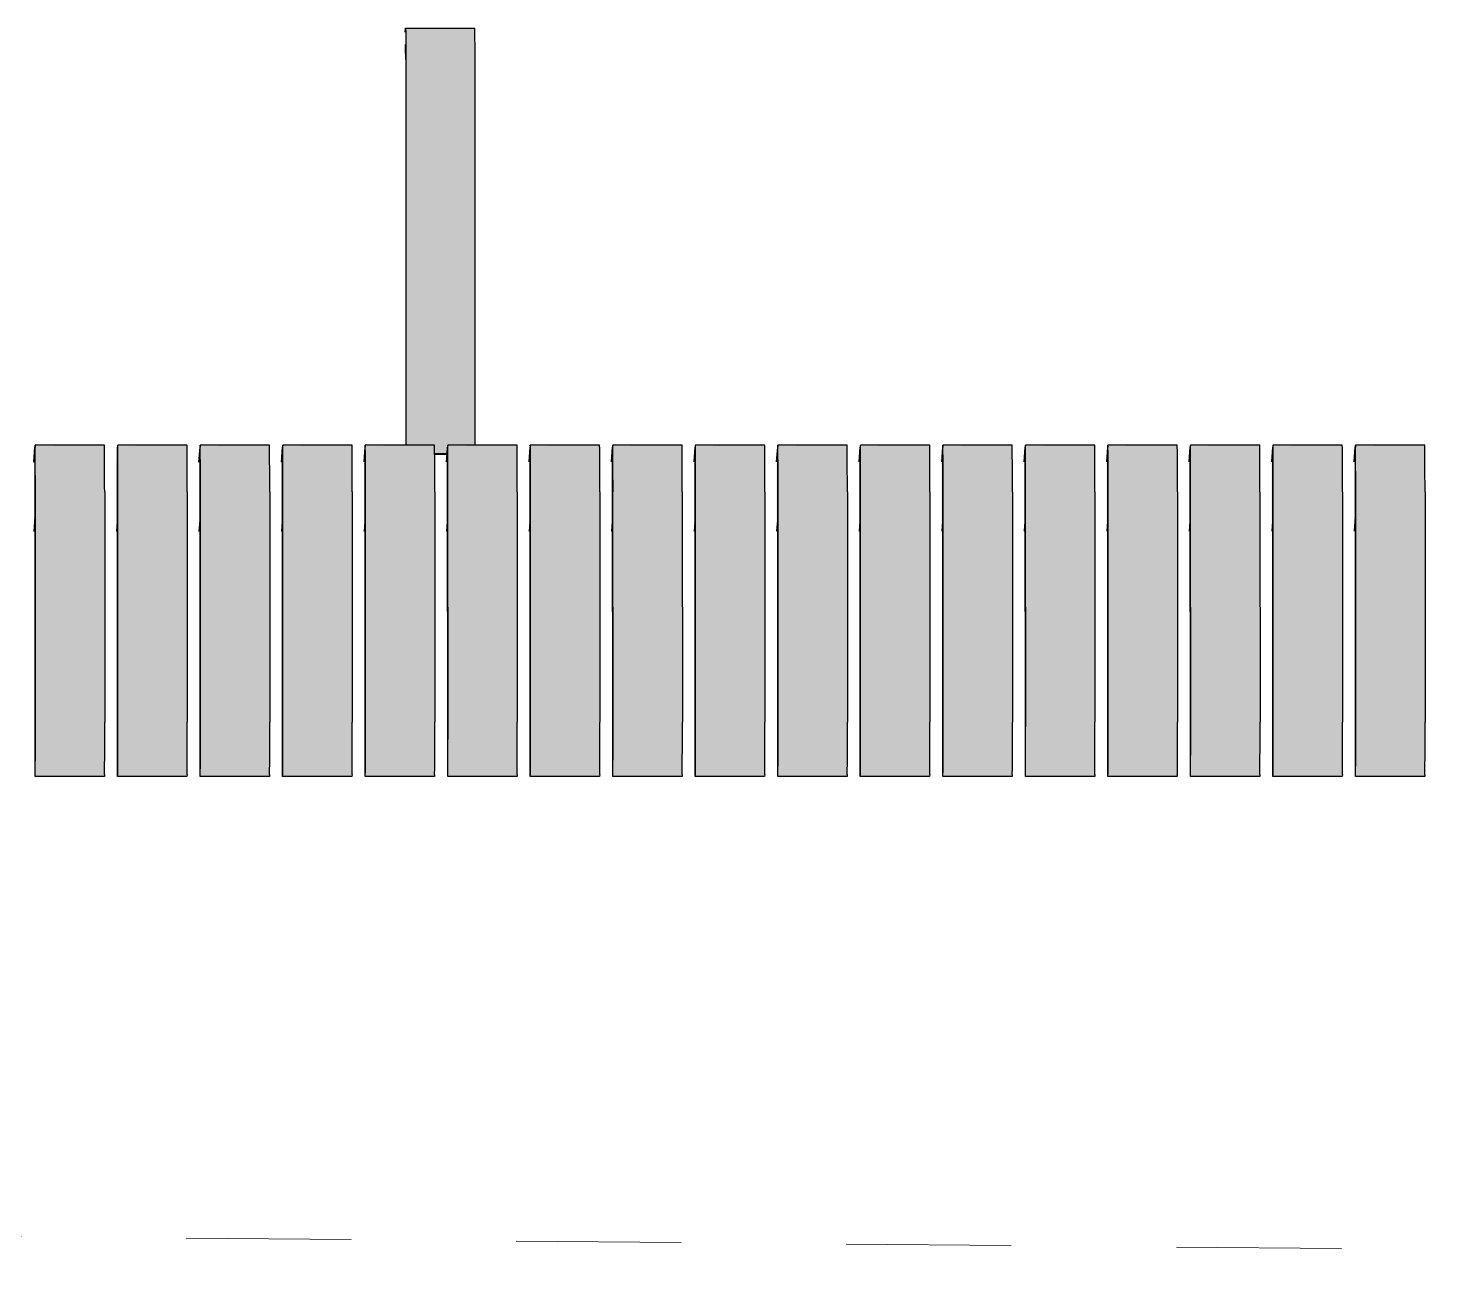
# Model space of a CAD drawing. Header units: metres. Extents: x 0 to 258, y 3 to 25.
# Drawn here: x 178.354 to 179.204, y 22.187 to 22.938 of the extents above; entities that cross this region are included whole.
import ezdxf

# ---------------------------------------------------------------- set-up
doc = ezdxf.new("R2010")
doc.units = ezdxf.units.M
doc.linetypes.add('JacobsDash', pattern=[0.0045, 0.003, -0.0015])
doc.layers.add('A-DETL', color=7, linetype='Continuous', lineweight=13)
doc.layers.add('A-GENM', color=7, linetype='Continuous', lineweight=35)

# ---------------------------------------------------------------- blocks, each defined once
blk = doc.blocks.new('BR08_SEATING_SOUTH 3 - BR08_SEATING_SOUTH 3-5677935-Section 202 ANNOTATION')
at = {"layer": 'A-GENM', "lineweight": 25, "true_color": 0xf3f3f3}
h = blk.add_hatch(color=7, dxfattribs=at)
h.paths.add_polyline_path([(-339.5784, 22.68537), (-339.57836, 22.68537), (-339.5784, 22.69462)])
edge = h.paths.add_edge_path()
edge.add_line((-339.57872, 22.92559), (-339.57854, 22.9281))
edge.add_line((-339.57854, 22.9281), (-339.57872, 22.93449))
edge.add_line((-339.57872, 22.93449), (-339.57872, 22.92953))
h = blk.add_hatch(color=7, dxfattribs=at)
h.paths.add_polyline_path([(-339.55335, 22.68027), (-339.55287, 22.68537), (-339.53636, 22.68537), (-339.53641, 22.90988), (-339.57841, 22.90988), (-339.57836, 22.68537), (-339.56096, 22.6848), (-339.56091, 22.68027)])
h.paths.add_polyline_path([(-339.53641, 22.90988), (-339.53654, 22.93809), (-339.57854, 22.93809), (-339.57841, 22.90988)])
h = blk.add_hatch(color=7, dxfattribs=at)
edge = h.paths.add_edge_path()
edge.add_line((-339.57844, 22.92559), (-339.57864, 22.92671))
edge.add_line((-339.57864, 22.92671), (-339.57872, 22.92559))
at = {"layer": 'A-GENM', "lineweight": 25, "true_color": 0xebe8e4}
h = blk.add_hatch(color=254, dxfattribs=at)
edge = h.paths.add_edge_path()
edge.add_line((-339.80373, 22.63304), (-339.80308, 22.64197))
edge.add_line((-339.80308, 22.64197), (-339.80308, 22.68403))
edge.add_line((-339.80308, 22.68403), (-339.80373, 22.67511))
edge.add_line((-339.80373, 22.67511), (-339.80373, 22.65649))
edge.add_line((-339.80373, 22.65649), (-339.80373, 22.63305))
for points in [[(-339.76086, 22.65717), (-339.76099, 22.68537), (-339.80296, 22.6848), (-339.80286, 22.65717)], [(-339.75373, 22.63305), (-339.75308, 22.64197), (-339.75308, 22.68404), (-339.75373, 22.67451), (-339.75373, 22.65503)], [(-339.71086, 22.65717), (-339.71099, 22.68537), (-339.75296, 22.6848), (-339.75286, 22.65717), (-339.75195, 22.65717)], [(-339.70372, 22.63306), (-339.70308, 22.64197), (-339.70308, 22.68404), (-339.70372, 22.67452), (-339.70372, 22.65649)], [(-339.66086, 22.65717), (-339.66099, 22.68537), (-339.70296, 22.6848), (-339.70286, 22.65717), (-339.67412, 22.65717)], [(-339.65372, 22.63308), (-339.65308, 22.64197), (-339.65308, 22.68402), (-339.65372, 22.67454), (-339.65372, 22.65664), (-339.65372, 22.63818)], [(-339.61087, 22.65717), (-339.61099, 22.68537), (-339.65296, 22.6848), (-339.65286, 22.65717)], [(-339.56087, 22.65717), (-339.56099, 22.68537), (-339.60296, 22.6848), (-339.60287, 22.65717), (-339.59629, 22.65717)], [(-339.51087, 22.65717), (-339.51099, 22.68537), (-339.55296, 22.6848), (-339.55287, 22.65717), (-339.51846, 22.65717)], [(-339.46087, 22.65717), (-339.46099, 22.68537), (-339.50296, 22.6848), (-339.50287, 22.65717)], [(-339.45372, 22.63312), (-339.45308, 22.64197), (-339.45308, 22.68403), (-339.45372, 22.67458), (-339.45372, 22.65649)], [(-339.41087, 22.65717), (-339.41099, 22.68537), (-339.45296, 22.6848), (-339.45287, 22.65717), (-339.44063, 22.65717)], [(-339.36087, 22.65717), (-339.36099, 22.68537), (-339.40296, 22.6848), (-339.40287, 22.65717), (-339.3628, 22.65717)], [(-339.35372, 22.63314), (-339.35308, 22.64197), (-339.35308, 22.68404), (-339.35372, 22.67461), (-339.35372, 22.65649)], [(-339.31087, 22.65717), (-339.31099, 22.68537), (-339.35296, 22.6848), (-339.35287, 22.65717)], [(-339.30372, 22.63316), (-339.30308, 22.64197), (-339.30308, 22.68403), (-339.30372, 22.67523), (-339.30372, 22.65649)], [(-339.26087, 22.65717), (-339.26099, 22.68537), (-339.30296, 22.6848), (-339.30287, 22.65717), (-339.28497, 22.65717)], [(-339.25372, 22.63317), (-339.25308, 22.64197), (-339.25308, 22.68404), (-339.25372, 22.67463), (-339.25372, 22.65649)], [(-339.21087, 22.65717), (-339.21099, 22.68537), (-339.25296, 22.6848), (-339.25287, 22.65717)], [(-339.20372, 22.63318), (-339.20308, 22.64197), (-339.20308, 22.68404), (-339.20372, 22.67464), (-339.20372, 22.65649)], [(-339.16087, 22.65717), (-339.16099, 22.68537), (-339.20296, 22.6848), (-339.20287, 22.65717)], [(-339.15372, 22.63319), (-339.15308, 22.64197), (-339.15308, 22.68404), (-339.15372, 22.67465), (-339.15372, 22.65649)], [(-339.11087, 22.65717), (-339.11099, 22.68537), (-339.15296, 22.6848), (-339.15287, 22.65717), (-339.12931, 22.65717)], [(-339.06087, 22.65717), (-339.06099, 22.68537), (-339.10296, 22.6848), (-339.10287, 22.65717)], [(-339.01087, 22.65717), (-339.01099, 22.68537), (-339.05296, 22.6848), (-339.05287, 22.65717), (-339.05148, 22.65717)], [(-338.96087, 22.65717), (-338.961, 22.68537), (-339.00296, 22.6848), (-339.00287, 22.65717), (-338.97365, 22.65717)], [(-339.80302, 22.48455), (-339.80292, 22.49059), (-339.80286, 22.65717), (-339.80304, 22.57834), (-339.80302, 22.50018)], [(-339.76083, 22.5174), (-339.76086, 22.65717), (-339.80286, 22.65717), (-339.80283, 22.5174)], [(-339.75302, 22.48455), (-339.75292, 22.49059), (-339.75286, 22.65717), (-339.75304, 22.57834), (-339.75302, 22.48571)], [(-339.71083, 22.5174), (-339.71086, 22.65717), (-339.75286, 22.65717), (-339.75283, 22.5174)], [(-339.70302, 22.48455), (-339.70292, 22.49059), (-339.70286, 22.65717), (-339.70304, 22.57834), (-339.70302, 22.50018)], [(-339.66083, 22.5174), (-339.66086, 22.65717), (-339.70286, 22.65717), (-339.70283, 22.5174), (-339.67412, 22.5174)], [(-339.65302, 22.48455), (-339.65292, 22.49059), (-339.65286, 22.65717), (-339.65304, 22.57834), (-339.65302, 22.50018)], [(-339.61083, 22.5174), (-339.61087, 22.65717), (-339.65286, 22.65717), (-339.65283, 22.5174)], [(-339.60302, 22.48455), (-339.60292, 22.49059), (-339.60287, 22.65717), (-339.60304, 22.57834), (-339.60302, 22.48571)], [(-339.56083, 22.5174), (-339.56087, 22.65717), (-339.60287, 22.65717), (-339.60283, 22.5174)], [(-339.55302, 22.48455), (-339.55292, 22.49059), (-339.55287, 22.65717), (-339.55304, 22.57834), (-339.55302, 22.50018)], [(-339.51083, 22.5174), (-339.51087, 22.65717), (-339.55287, 22.65717), (-339.55283, 22.5174), (-339.51846, 22.5174)], [(-339.50302, 22.48455), (-339.50293, 22.49059), (-339.50287, 22.65717), (-339.50304, 22.57834), (-339.50302, 22.48571)], [(-339.46083, 22.5174), (-339.46087, 22.65717), (-339.50287, 22.65717), (-339.50283, 22.5174)], [(-339.45302, 22.48455), (-339.45293, 22.49059), (-339.45287, 22.65717), (-339.45304, 22.57834), (-339.45303, 22.50018)], [(-339.41083, 22.5174), (-339.41087, 22.65717), (-339.45287, 22.65717), (-339.45283, 22.5174)], [(-339.40302, 22.48455), (-339.40293, 22.49059), (-339.40287, 22.65717), (-339.40304, 22.57834), (-339.40302, 22.48571)], [(-339.36083, 22.5174), (-339.36087, 22.65717), (-339.40287, 22.65717), (-339.40283, 22.5174), (-339.3628, 22.5174)], [(-339.35302, 22.48455), (-339.35293, 22.49059), (-339.35287, 22.65717), (-339.35305, 22.57834), (-339.35302, 22.48571)], [(-339.31083, 22.5174), (-339.31087, 22.65717), (-339.35287, 22.65717), (-339.35283, 22.5174)], [(-339.30302, 22.48455), (-339.30293, 22.49059), (-339.30287, 22.65717), (-339.30305, 22.57834), (-339.30302, 22.48571)], [(-339.26083, 22.5174), (-339.26087, 22.65717), (-339.30287, 22.65717), (-339.30283, 22.5174)], [(-339.25302, 22.48455), (-339.25293, 22.49059), (-339.25287, 22.65717), (-339.25305, 22.57834), (-339.25302, 22.48571)], [(-339.21083, 22.5174), (-339.21087, 22.65717), (-339.25287, 22.65717), (-339.25283, 22.5174)], [(-339.20302, 22.48455), (-339.20293, 22.49059), (-339.20287, 22.65717), (-339.20305, 22.57834), (-339.20302, 22.48571)], [(-339.16083, 22.5174), (-339.16087, 22.65717), (-339.20287, 22.65717), (-339.20283, 22.5174)], [(-339.15302, 22.48455), (-339.15293, 22.49059), (-339.15287, 22.65717), (-339.15305, 22.57834), (-339.15302, 22.48571)], [(-339.11083, 22.5174), (-339.11087, 22.65717), (-339.15287, 22.65717), (-339.15283, 22.5174)], [(-339.10302, 22.48455), (-339.10293, 22.49059), (-339.10287, 22.65717), (-339.10305, 22.57834), (-339.10303, 22.50018)], [(-339.06083, 22.5174), (-339.06087, 22.65717), (-339.10287, 22.65717), (-339.10283, 22.5174)], [(-339.05302, 22.48455), (-339.05293, 22.49059), (-339.05287, 22.65717), (-339.05305, 22.57834), (-339.05302, 22.48571)], [(-339.01084, 22.5174), (-339.01087, 22.65717), (-339.05287, 22.65717), (-339.05284, 22.5174), (-339.05148, 22.5174)], [(-339.00302, 22.48455), (-339.00293, 22.49059), (-339.00287, 22.65717), (-339.00305, 22.57834), (-339.00303, 22.48571)], [(-338.96084, 22.5174), (-338.96087, 22.65717), (-339.00287, 22.65717), (-339.00284, 22.5174)], [(-339.75373, 22.63305), (-339.75306, 22.63305), (-339.75308, 22.64197)], [(-339.70372, 22.63306), (-339.70306, 22.63306), (-339.70308, 22.64197)], [(-339.65372, 22.63308), (-339.65306, 22.63308), (-339.65308, 22.64197)], [(-339.45372, 22.63312), (-339.45306, 22.63312), (-339.45308, 22.64197)], [(-339.35372, 22.63314), (-339.35364, 22.63314), (-339.35306, 22.63315), (-339.35308, 22.64197)], [(-339.25372, 22.63317), (-339.25306, 22.63317), (-339.25308, 22.64197)], [(-339.20372, 22.63318), (-339.20306, 22.63318), (-339.20308, 22.64197)], [(-339.15372, 22.63319), (-339.15306, 22.63319), (-339.15308, 22.64197)], [(-339.76094, 22.48571), (-339.76083, 22.5174), (-339.80283, 22.5174), (-339.80294, 22.48571)], [(-339.71094, 22.48571), (-339.71083, 22.5174), (-339.75283, 22.5174), (-339.75294, 22.48571)], [(-339.66094, 22.48571), (-339.66083, 22.5174), (-339.70283, 22.5174), (-339.70294, 22.48571), (-339.67412, 22.48571)], [(-339.61094, 22.48571), (-339.61083, 22.5174), (-339.65283, 22.5174), (-339.65294, 22.48571)], [(-339.56094, 22.48571), (-339.56083, 22.5174), (-339.60283, 22.5174), (-339.60294, 22.48571)], [(-339.51094, 22.48571), (-339.51083, 22.5174), (-339.55283, 22.5174), (-339.55294, 22.48571), (-339.51846, 22.48571)], [(-339.46094, 22.48571), (-339.46083, 22.5174), (-339.50283, 22.5174), (-339.50294, 22.48571)], [(-339.41094, 22.48571), (-339.41083, 22.5174), (-339.45283, 22.5174), (-339.45294, 22.48571)], [(-339.36094, 22.48571), (-339.36083, 22.5174), (-339.40283, 22.5174), (-339.40294, 22.48571), (-339.3628, 22.48571)], [(-339.31094, 22.48571), (-339.31083, 22.5174), (-339.35283, 22.5174), (-339.35294, 22.48571)], [(-339.26094, 22.48571), (-339.26083, 22.5174), (-339.30283, 22.5174), (-339.30294, 22.48571)], [(-339.21094, 22.48571), (-339.21083, 22.5174), (-339.25283, 22.5174), (-339.25294, 22.48571)], [(-339.16094, 22.48571), (-339.16083, 22.5174), (-339.20283, 22.5174), (-339.20294, 22.48571)], [(-339.11095, 22.48571), (-339.11083, 22.5174), (-339.15283, 22.5174), (-339.15295, 22.48571)], [(-339.06095, 22.48571), (-339.06083, 22.5174), (-339.10283, 22.5174), (-339.10295, 22.48571)], [(-339.01095, 22.48571), (-339.01084, 22.5174), (-339.05284, 22.5174), (-339.05295, 22.48571), (-339.05148, 22.48571)], [(-338.96095, 22.48571), (-338.96084, 22.5174), (-339.00284, 22.5174), (-339.00295, 22.48571)], [(-339.76102, 22.48455), (-339.76094, 22.48571), (-339.80294, 22.48571), (-339.80302, 22.48455)], [(-339.71102, 22.48455), (-339.71094, 22.48571), (-339.75294, 22.48571), (-339.75302, 22.48455)], [(-339.66102, 22.48455), (-339.66094, 22.48571), (-339.70294, 22.48571), (-339.70302, 22.48455), (-339.67412, 22.48455)], [(-339.61102, 22.48455), (-339.61094, 22.48571), (-339.65294, 22.48571), (-339.65302, 22.48455)], [(-339.56102, 22.48455), (-339.56094, 22.48571), (-339.60294, 22.48571), (-339.60302, 22.48455)], [(-339.51102, 22.48455), (-339.51094, 22.48571), (-339.55294, 22.48571), (-339.55302, 22.48455), (-339.51846, 22.48455)], [(-339.46102, 22.48455), (-339.46094, 22.48571), (-339.50294, 22.48571), (-339.50302, 22.48455)], [(-339.41102, 22.48455), (-339.41094, 22.48571), (-339.45294, 22.48571), (-339.45302, 22.48455)], [(-339.36102, 22.48455), (-339.36094, 22.48571), (-339.40294, 22.48571), (-339.40302, 22.48455), (-339.3628, 22.48455)], [(-339.31102, 22.48455), (-339.31094, 22.48571), (-339.35294, 22.48571), (-339.35302, 22.48455)], [(-339.26102, 22.48455), (-339.26094, 22.48571), (-339.30294, 22.48571), (-339.30302, 22.48455)], [(-339.21102, 22.48455), (-339.21094, 22.48571), (-339.25294, 22.48571), (-339.25302, 22.48455)], [(-339.16102, 22.48455), (-339.16094, 22.48571), (-339.20294, 22.48571), (-339.20302, 22.48455)], [(-339.11102, 22.48455), (-339.11095, 22.48571), (-339.15295, 22.48571), (-339.15302, 22.48455)], [(-339.06102, 22.48455), (-339.06095, 22.48571), (-339.10295, 22.48571), (-339.10302, 22.48455)], [(-339.01102, 22.48455), (-339.01095, 22.48571), (-339.05295, 22.48571), (-339.05302, 22.48455), (-339.05148, 22.48455)], [(-338.96103, 22.48455), (-338.96095, 22.48571), (-339.00295, 22.48571), (-339.00302, 22.48455)]]:
    blk.add_hatch(color=254, dxfattribs=at).paths.add_polyline_path(points)
h = blk.add_hatch(color=254, dxfattribs=at)
edge = h.paths.add_edge_path()
edge.add_line((-339.60372, 22.63309), (-339.60308, 22.64197))
edge.add_line((-339.60308, 22.64197), (-339.60308, 22.68404))
edge.add_line((-339.60308, 22.68404), (-339.60372, 22.67455))
h = blk.add_hatch(color=254, dxfattribs=at)
edge = h.paths.add_edge_path()
edge.add_line((-339.55372, 22.6331), (-339.55308, 22.64197))
edge.add_line((-339.55308, 22.64197), (-339.55335, 22.68027))
edge.add_line((-339.55335, 22.68027), (-339.55372, 22.67517))
at = {"layer": 'A-GENM', "lineweight": 25, "true_color": 0xf3f3f3}
blk.add_hatch(color=7, dxfattribs=at).paths.add_polyline_path([(-339.5534, 22.67969), (-339.55372, 22.68027), (-339.55372, 22.67969)])
at = {"layer": 'A-GENM', "lineweight": 25, "true_color": 0xebe8e4}
h = blk.add_hatch(color=254, dxfattribs=at)
edge = h.paths.add_edge_path()
edge.add_line((-339.50372, 22.63311), (-339.50308, 22.64197))
edge.add_line((-339.50308, 22.64197), (-339.50308, 22.68404))
edge.add_line((-339.50308, 22.68404), (-339.50372, 22.67457))
h = blk.add_hatch(color=254, dxfattribs=at)
edge = h.paths.add_edge_path()
edge.add_line((-339.40372, 22.63313), (-339.40308, 22.64197))
edge.add_line((-339.40308, 22.64197), (-339.40308, 22.68404))
edge.add_line((-339.40308, 22.68404), (-339.40372, 22.6746))
edge.add_line((-339.40372, 22.6746), (-339.40372, 22.66369))
h = blk.add_hatch(color=254, dxfattribs=at)
edge = h.paths.add_edge_path()
edge.add_line((-339.10372, 22.6332), (-339.10308, 22.64197))
edge.add_line((-339.10308, 22.64197), (-339.10308, 22.68404))
edge.add_line((-339.10308, 22.68404), (-339.10372, 22.67467))
h = blk.add_hatch(color=254, dxfattribs=at)
edge = h.paths.add_edge_path()
edge.add_line((-339.05372, 22.63321), (-339.05309, 22.64197))
edge.add_line((-339.05309, 22.64197), (-339.05309, 22.68404))
edge.add_line((-339.05309, 22.68404), (-339.05372, 22.67468))
h = blk.add_hatch(color=254, dxfattribs=at)
edge = h.paths.add_edge_path()
edge.add_line((-339.00372, 22.63323), (-339.00309, 22.64197))
edge.add_line((-339.00309, 22.64197), (-339.00309, 22.68404))
edge.add_line((-339.00309, 22.68404), (-339.00372, 22.67469))
h = blk.add_hatch(color=254, dxfattribs=at)
edge = h.paths.add_edge_path()
edge.add_line((-339.80305, 22.63304), (-339.80308, 22.64197))
edge.add_line((-339.80308, 22.64197), (-339.80373, 22.63304))
h = blk.add_hatch(color=254, dxfattribs=at)
edge = h.paths.add_edge_path()
edge.add_line((-339.60306, 22.63309), (-339.60308, 22.64197))
edge.add_line((-339.60308, 22.64197), (-339.60372, 22.63309))
h = blk.add_hatch(color=254, dxfattribs=at)
edge = h.paths.add_edge_path()
edge.add_line((-339.55306, 22.6331), (-339.55308, 22.64197))
edge.add_line((-339.55308, 22.64197), (-339.55372, 22.6331))
h = blk.add_hatch(color=254, dxfattribs=at)
edge = h.paths.add_edge_path()
edge.add_line((-339.50306, 22.63311), (-339.50308, 22.64197))
edge.add_line((-339.50308, 22.64197), (-339.50372, 22.63311))
h = blk.add_hatch(color=254, dxfattribs=at)
edge = h.paths.add_edge_path()
edge.add_line((-339.40306, 22.63313), (-339.40308, 22.64197))
edge.add_line((-339.40308, 22.64197), (-339.40372, 22.63313))
h = blk.add_hatch(color=254, dxfattribs=at)
h.paths.add_polyline_path([(-339.30372, 22.63316), (-339.30345, 22.63316), (-339.30343, 22.63316), (-339.30308, 22.64197)])
h.paths.add_polyline_path([(-339.3033, 22.63316), (-339.30306, 22.63316), (-339.30308, 22.64197)])
h = blk.add_hatch(color=254, dxfattribs=at)
edge = h.paths.add_edge_path()
edge.add_line((-339.10306, 22.6332), (-339.10308, 22.64197))
edge.add_line((-339.10308, 22.64197), (-339.10372, 22.6332))
h = blk.add_hatch(color=254, dxfattribs=at)
edge = h.paths.add_edge_path()
edge.add_line((-339.05306, 22.63321), (-339.05309, 22.64197))
edge.add_line((-339.05309, 22.64197), (-339.05372, 22.63321))
h = blk.add_hatch(color=254, dxfattribs=at)
edge = h.paths.add_edge_path()
edge.add_line((-339.00306, 22.63323), (-339.00309, 22.64197))
edge.add_line((-339.00309, 22.64197), (-339.00372, 22.63323))
at = {"layer": 'A-GENM', "color": 254, "lineweight": 25, "true_color": 0xd4d4d4}
for p, q in [((-339.57872, 22.9356), (-339.57854, 22.93809)), ((-339.57854, 22.93814), (-339.53654, 22.93814)), ((-339.57854, 22.93809), (-339.57848, 22.93494)), ((-339.57848, 22.93494), (-339.57843, 22.92462)), ((-339.57854, 22.9281), (-339.57872, 22.92559)), ((-339.57843, 22.92462), (-339.57841, 22.90988)), ((-339.53641, 22.90988), (-339.53643, 22.92462)), ((-339.57841, 22.90988), (-339.57836, 22.68537)), ((-339.53636, 22.68537), (-339.53641, 22.90988)), ((-339.80373, 22.67511), (-339.80308, 22.68404)), ((-339.80299, 22.68537), (-339.80307, 22.68421)), ((-339.80302, 22.48455), (-339.80307, 22.68421)), ((-339.76098, 22.68542), (-339.80298, 22.68542)), ((-339.75299, 22.68537), (-339.75307, 22.68421)), ((-339.75302, 22.48455), (-339.75307, 22.68421)), ((-339.71098, 22.68542), (-339.75298, 22.68542)), ((-339.70372, 22.67514), (-339.70308, 22.68404)), ((-339.70299, 22.68537), (-339.70307, 22.68421)), ((-339.70302, 22.48455), (-339.70307, 22.68421)), ((-339.66098, 22.68542), (-339.70298, 22.68542)), ((-339.65372, 22.67515), (-339.65308, 22.68404)), ((-339.65299, 22.68537), (-339.65307, 22.68421)), ((-339.65302, 22.48455), (-339.65307, 22.68421)), ((-339.61098, 22.68542), (-339.65298, 22.68542)), ((-339.60372, 22.67516), (-339.60308, 22.68404)), ((-339.60299, 22.68537), (-339.60307, 22.68421)), ((-339.60302, 22.48455), (-339.60307, 22.68421)), ((-339.56098, 22.68542), (-339.60298, 22.68542)), ((-339.56092, 22.68027), (-339.55308, 22.68027)), ((-339.55308, 22.67969), (-339.56092, 22.67969)), ((-339.55372, 22.67517), (-339.55335, 22.68027)), ((-339.55335, 22.68027), (-339.55308, 22.68404)), ((-339.55299, 22.68537), (-339.55307, 22.68421)), ((-339.55302, 22.48455), (-339.55307, 22.68421)), ((-339.51098, 22.68542), (-339.55298, 22.68542)), ((-339.50372, 22.67518), (-339.50308, 22.68404)), ((-339.50299, 22.68537), (-339.50307, 22.68421)), ((-339.50302, 22.48455), (-339.50307, 22.68421)), ((-339.46098, 22.68542), (-339.50298, 22.68542)), ((-339.45372, 22.67519), (-339.45308, 22.68404)), ((-339.45299, 22.68537), (-339.45307, 22.68421)), ((-339.45302, 22.48455), (-339.45307, 22.68421)), ((-339.41098, 22.68542), (-339.45298, 22.68542)), ((-339.40372, 22.6752), (-339.40308, 22.68404)), ((-339.40299, 22.68537), (-339.40307, 22.68421)), ((-339.40302, 22.48455), (-339.40307, 22.68421)), ((-339.36098, 22.68542), (-339.40299, 22.68542)), ((-339.35372, 22.67522), (-339.35308, 22.68404)), ((-339.35299, 22.68537), (-339.35307, 22.68421)), ((-339.35302, 22.48455), (-339.35307, 22.68421)), ((-339.31099, 22.68542), (-339.35299, 22.68542)), ((-339.30372, 22.67523), (-339.30308, 22.68404)), ((-339.30299, 22.68537), (-339.30307, 22.68421)), ((-339.30302, 22.48455), (-339.30307, 22.68421)), ((-339.26099, 22.68542), (-339.30299, 22.68542)), ((-339.25372, 22.67524), (-339.25308, 22.68404)), ((-339.25299, 22.68537), (-339.25307, 22.68421)), ((-339.25302, 22.48455), (-339.25307, 22.68421)), ((-339.21099, 22.68542), (-339.25299, 22.68542)), ((-339.20372, 22.67525), (-339.20308, 22.68404)), ((-339.20299, 22.68537), (-339.20307, 22.68421)), ((-339.20302, 22.48455), (-339.20307, 22.68421)), ((-339.16099, 22.68542), (-339.20299, 22.68542)), ((-339.15372, 22.67526), (-339.15308, 22.68404)), ((-339.15299, 22.68537), (-339.15307, 22.68421)), ((-339.15302, 22.48455), (-339.15307, 22.68421)), ((-339.11099, 22.68542), (-339.15299, 22.68542)), ((-339.10372, 22.67527), (-339.10308, 22.68404)), ((-339.10299, 22.68537), (-339.10307, 22.68421)), ((-339.10302, 22.48455), (-339.10307, 22.68421)), ((-339.06099, 22.68542), (-339.10299, 22.68542)), ((-339.05372, 22.67528), (-339.05309, 22.68404)), ((-339.05299, 22.68537), (-339.05307, 22.68421)), ((-339.05302, 22.48455), (-339.05307, 22.68421)), ((-339.01099, 22.68542), (-339.05299, 22.68542)), ((-339.00372, 22.6753), (-339.00309, 22.68404)), ((-339.003, 22.68537), (-339.00307, 22.68421)), ((-339.00302, 22.48455), (-339.00307, 22.68421)), ((-338.96099, 22.68542), (-339.00299, 22.68542)), ((-339.80283, 22.5174), (-339.80286, 22.65717)), ((-339.76086, 22.65717), (-339.76083, 22.5174)), ((-339.75283, 22.5174), (-339.75286, 22.65717)), ((-339.71086, 22.65717), (-339.71083, 22.5174)), ((-339.70283, 22.5174), (-339.70286, 22.65717)), ((-339.66086, 22.65717), (-339.66083, 22.5174)), ((-339.65283, 22.5174), (-339.65286, 22.65717)), ((-339.61087, 22.65717), (-339.61083, 22.5174)), ((-339.60283, 22.5174), (-339.60287, 22.65717)), ((-339.56087, 22.65717), (-339.56083, 22.5174)), ((-339.55283, 22.5174), (-339.55287, 22.65717)), ((-339.51087, 22.65717), (-339.51083, 22.5174)), ((-339.50283, 22.5174), (-339.50287, 22.65717)), ((-339.46087, 22.65717), (-339.46083, 22.5174)), ((-339.45283, 22.5174), (-339.45287, 22.65717)), ((-339.41087, 22.65717), (-339.41083, 22.5174)), ((-339.40283, 22.5174), (-339.40287, 22.65717)), ((-339.36087, 22.65717), (-339.36083, 22.5174)), ((-339.35283, 22.5174), (-339.35287, 22.65717)), ((-339.31087, 22.65717), (-339.31083, 22.5174)), ((-339.30283, 22.5174), (-339.30287, 22.65717)), ((-339.26087, 22.65717), (-339.26083, 22.5174)), ((-339.25283, 22.5174), (-339.25287, 22.65717)), ((-339.21087, 22.65717), (-339.21083, 22.5174)), ((-339.20283, 22.5174), (-339.20287, 22.65717)), ((-339.16087, 22.65717), (-339.16083, 22.5174)), ((-339.15283, 22.5174), (-339.15287, 22.65717)), ((-339.11087, 22.65717), (-339.11083, 22.5174)), ((-339.10283, 22.5174), (-339.10287, 22.65717)), ((-339.06087, 22.65717), (-339.06083, 22.5174)), ((-339.05284, 22.5174), (-339.05287, 22.65717)), ((-339.01087, 22.65717), (-339.01084, 22.5174)), ((-339.00284, 22.5174), (-339.00287, 22.65717)), ((-338.96087, 22.65717), (-338.96084, 22.5174)), ((-339.80308, 22.64197), (-339.80373, 22.63304)), ((-339.80307, 22.64211), (-339.80308, 22.64197)), ((-339.75308, 22.64197), (-339.75373, 22.63305)), ((-339.75307, 22.64211), (-339.75308, 22.64197)), ((-339.70308, 22.64197), (-339.70372, 22.63306)), ((-339.70307, 22.64211), (-339.70308, 22.64197)), ((-339.65308, 22.64197), (-339.65372, 22.63308)), ((-339.65307, 22.64211), (-339.65308, 22.64197)), ((-339.60308, 22.64197), (-339.60372, 22.63309)), ((-339.60307, 22.64211), (-339.60308, 22.64197)), ((-339.55308, 22.64197), (-339.55372, 22.6331)), ((-339.55307, 22.64211), (-339.55308, 22.64197)), ((-339.50308, 22.64197), (-339.50372, 22.63311)), ((-339.50307, 22.64211), (-339.50308, 22.64197)), ((-339.45308, 22.64197), (-339.45372, 22.63312)), ((-339.45307, 22.64211), (-339.45308, 22.64197)), ((-339.40308, 22.64197), (-339.40372, 22.63313)), ((-339.40307, 22.64211), (-339.40308, 22.64197)), ((-339.35308, 22.64197), (-339.35372, 22.63314)), ((-339.35307, 22.64211), (-339.35308, 22.64197)), ((-339.30308, 22.64197), (-339.30372, 22.63316)), ((-339.30307, 22.64211), (-339.30308, 22.64197)), ((-339.25308, 22.64197), (-339.25372, 22.63317)), ((-339.25307, 22.64211), (-339.25308, 22.64197)), ((-339.20308, 22.64197), (-339.20372, 22.63318)), ((-339.20307, 22.64211), (-339.20308, 22.64197)), ((-339.15308, 22.64197), (-339.15372, 22.63319)), ((-339.15307, 22.64211), (-339.15308, 22.64197)), ((-339.10308, 22.64197), (-339.10372, 22.6332)), ((-339.10307, 22.64211), (-339.10308, 22.64197)), ((-339.05309, 22.64197), (-339.05372, 22.63321)), ((-339.05307, 22.64211), (-339.05309, 22.64197)), ((-339.00309, 22.64197), (-339.00372, 22.63323)), ((-339.00308, 22.64211), (-339.00309, 22.64197)), ((-339.80302, 22.48455), (-339.80294, 22.48571)), ((-339.76102, 22.48455), (-339.80302, 22.48455)), ((-339.76094, 22.48571), (-339.76102, 22.48455)), ((-339.75302, 22.48455), (-339.75294, 22.48571)), ((-339.71102, 22.48455), (-339.75302, 22.48455)), ((-339.71094, 22.48571), (-339.71102, 22.48455)), ((-339.70302, 22.48455), (-339.70294, 22.48571)), ((-339.66102, 22.48455), (-339.70302, 22.48455)), ((-339.66094, 22.48571), (-339.66102, 22.48455)), ((-339.65302, 22.48455), (-339.65294, 22.48571)), ((-339.61102, 22.48455), (-339.65302, 22.48455)), ((-339.61094, 22.48571), (-339.61102, 22.48455)), ((-339.60302, 22.48455), (-339.60294, 22.48571)), ((-339.56102, 22.48455), (-339.60302, 22.48455)), ((-339.56094, 22.48571), (-339.56102, 22.48455)), ((-339.55302, 22.48455), (-339.55294, 22.48571)), ((-339.51102, 22.48455), (-339.55302, 22.48455)), ((-339.51094, 22.48571), (-339.51102, 22.48455)), ((-339.50302, 22.48455), (-339.50294, 22.48571)), ((-339.46102, 22.48455), (-339.50302, 22.48455)), ((-339.46094, 22.48571), (-339.46102, 22.48455)), ((-339.45302, 22.48455), (-339.45294, 22.48571)), ((-339.41102, 22.48455), (-339.45302, 22.48455)), ((-339.41094, 22.48571), (-339.41102, 22.48455)), ((-339.40302, 22.48455), (-339.40294, 22.48571)), ((-339.36102, 22.48455), (-339.40302, 22.48455)), ((-339.36094, 22.48571), (-339.36102, 22.48455)), ((-339.35302, 22.48455), (-339.35294, 22.48571)), ((-339.31102, 22.48455), (-339.35302, 22.48455)), ((-339.31094, 22.48571), (-339.31102, 22.48455)), ((-339.30302, 22.48455), (-339.30294, 22.48571)), ((-339.26102, 22.48455), (-339.30302, 22.48455)), ((-339.26094, 22.48571), (-339.26102, 22.48455)), ((-339.25302, 22.48455), (-339.25294, 22.48571)), ((-339.21102, 22.48455), (-339.25302, 22.48455)), ((-339.21094, 22.48571), (-339.21102, 22.48455)), ((-339.20302, 22.48455), (-339.20294, 22.48571)), ((-339.16102, 22.48455), (-339.20302, 22.48455)), ((-339.16094, 22.48571), (-339.16102, 22.48455)), ((-339.15302, 22.48455), (-339.15295, 22.48571)), ((-339.11102, 22.48455), (-339.15302, 22.48455)), ((-339.11095, 22.48571), (-339.11102, 22.48455)), ((-339.10302, 22.48455), (-339.10295, 22.48571)), ((-339.06102, 22.48455), (-339.10302, 22.48455)), ((-339.06095, 22.48571), (-339.06102, 22.48455)), ((-339.05302, 22.48455), (-339.05295, 22.48571)), ((-339.01102, 22.48455), (-339.05302, 22.48455)), ((-339.01095, 22.48571), (-339.01102, 22.48455)), ((-339.00302, 22.48455), (-339.00295, 22.48571)), ((-338.96103, 22.48455), (-339.00302, 22.48455)), ((-338.96095, 22.48571), (-338.96103, 22.48455))]:
    blk.add_line(p, q, dxfattribs=at)
at = {"layer": 'A-GENM', "color": 254, "lineweight": 25, "true_color": 0xd4d4d4, "flags": 128}
for points in [[(-339.53643, 22.92462), (-339.53648, 22.93494), (-339.53654, 22.93809)], [(-339.57846, 22.91913), (-339.5785, 22.92601), (-339.57854, 22.9281)]]:
    blk.add_lwpolyline(points, dxfattribs=at)
at = {"layer": 'A-GENM', "color": 254, "lineweight": 25, "true_color": 0xd4d4d4}
for centre, start_param, end_param in [((-339.80298, 22.65542), 4.770481, 6.341278), ((-339.76098, 22.65542), 5.817679, 6.341278), ((-339.76098, 22.65542), 5.555879, 5.817679), ((-339.75298, 22.65542), 4.770481, 6.341278), ((-339.71098, 22.65542), 4.770481, 6.341278), ((-339.70298, 22.65542), 6.079478, 6.341278), ((-339.70298, 22.65542), 4.770481, 6.079478), ((-339.66098, 22.65542), 6.079478, 6.341278), ((-339.66098, 22.65542), 4.770481, 6.079478), ((-339.65298, 22.65542), 4.770481, 6.341278), ((-339.61098, 22.65542), 5.817679, 6.341278), ((-339.61098, 22.65542), 4.770481, 5.817679), ((-339.60298, 22.65542), 4.770481, 6.341278), ((-339.56098, 22.65542), 4.770481, 6.341278), ((-339.55298, 22.65542), 4.770481, 6.341278), ((-339.51098, 22.65542), 5.817679, 6.341278), ((-339.51098, 22.65542), 5.555879, 5.817679), ((-339.50298, 22.65542), 6.079478, 6.341278), ((-339.50298, 22.65542), 5.817679, 6.079478), ((-339.50298, 22.65542), 4.770481, 5.817679), ((-339.46098, 22.65542), 6.079478, 6.341278), ((-339.46098, 22.65542), 5.817679, 6.079478), ((-339.46098, 22.65542), 4.770481, 5.817679), ((-339.45298, 22.65542), 6.079478, 6.341278), ((-339.45298, 22.65542), 4.770481, 6.079478), ((-339.41098, 22.65542), 6.079478, 6.341278), ((-339.41098, 22.65542), 5.817679, 6.079478), ((-339.41098, 22.65542), 4.770481, 5.817679), ((-339.40298, 22.65542), 6.079478, 6.341278), ((-339.40298, 22.65542), 5.817679, 6.079478), ((-339.40298, 22.65542), 5.555879, 5.817679), ((-339.36098, 22.65542), 6.079478, 6.341278), ((-339.36098, 22.65542), 5.817679, 6.079478), ((-339.36098, 22.65542), 5.555879, 5.817679), ((-339.35298, 22.65542), 6.079478, 6.341278), ((-339.35298, 22.65542), 4.770481, 6.079478), ((-339.31099, 22.65542), 4.770481, 6.341278), ((-339.30299, 22.65542), 6.079478, 6.341278), ((-339.30299, 22.65542), 4.770481, 6.079478), ((-339.26099, 22.65542), 6.079478, 6.341278), ((-339.26099, 22.65542), 4.770481, 6.079478), ((-339.25299, 22.65542), 4.770481, 6.341278), ((-339.21099, 22.65542), 4.770481, 6.341278), ((-339.20299, 22.65542), 6.079478, 6.341278), ((-339.20299, 22.65542), 4.770481, 6.079478), ((-339.16099, 22.65542), 6.079478, 6.341278), ((-339.16099, 22.65542), 5.817679, 6.079478), ((-339.16099, 22.65542), 4.770481, 5.817679), ((-339.15299, 22.65542), 4.770481, 6.341278), ((-339.11099, 22.65542), 5.817679, 6.341278), ((-339.11099, 22.65542), 5.555879, 5.817679), ((-339.10299, 22.65542), 4.770481, 6.341278), ((-339.06099, 22.65542), 4.770481, 6.341278), ((-339.05299, 22.65542), 4.770481, 6.341278), ((-339.01099, 22.65542), 4.770481, 6.341278), ((-339.00299, 22.65542), 4.770481, 6.341278), ((-338.96099, 22.65542), 4.770481, 6.341278), ((-339.76098, 22.65542), 4.770481, 5.555879), ((-339.51098, 22.65542), 4.770481, 5.555879), ((-339.40298, 22.65542), 4.770481, 5.555879), ((-339.36098, 22.65542), 5.29408, 5.555879), ((-339.36098, 22.65542), 4.770481, 5.29408), ((-339.11099, 22.65542), 4.770481, 5.555879), ((-339.80295, 22.51566), 3.199685, 4.770481), ((-339.76095, 22.51566), 3.199685, 4.770481), ((-339.75295, 22.51566), 3.199685, 4.770481), ((-339.71095, 22.51566), 3.199685, 4.770481), ((-339.70295, 22.51566), 3.723284, 4.770481), ((-339.66095, 22.51566), 3.199685, 4.770481), ((-339.65295, 22.51566), 3.723284, 4.770481), ((-339.61095, 22.51566), 3.461484, 4.770481), ((-339.60295, 22.51566), 3.985083, 4.770481), ((-339.56095, 22.51566), 3.199685, 4.770481), ((-339.55295, 22.51566), 4.246882, 4.770481), ((-339.51095, 22.51566), 3.985083, 4.770481), ((-339.50295, 22.51566), 3.985083, 4.770481), ((-339.46095, 22.51566), 3.461484, 4.770481), ((-339.45295, 22.51566), 3.723284, 4.770481), ((-339.41095, 22.51566), 3.199685, 4.770481), ((-339.40295, 22.51566), 3.199685, 4.770481), ((-339.36095, 22.51566), 3.199685, 4.770481), ((-339.35295, 22.51566), 3.461484, 4.770481), ((-339.31095, 22.51566), 3.199685, 4.770481), ((-339.30295, 22.51566), 4.246882, 4.770481), ((-339.26095, 22.51566), 3.199685, 4.770481), ((-339.25295, 22.51566), 3.461484, 4.770481), ((-339.21095, 22.51566), 3.199685, 4.770481), ((-339.20295, 22.51566), 3.199685, 4.770481), ((-339.16095, 22.51566), 3.199685, 4.770481), ((-339.15295, 22.51566), 4.246882, 4.770481), ((-339.11095, 22.51566), 3.723284, 4.770481), ((-339.10295, 22.51566), 3.723284, 4.770481), ((-339.06095, 22.51566), 3.199685, 4.770481), ((-339.05295, 22.51566), 3.985083, 4.770481), ((-339.01095, 22.51566), 3.723284, 4.770481), ((-339.00295, 22.51566), 3.461484, 4.770481), ((-338.96095, 22.51566), 3.199685, 4.770481), ((-339.55295, 22.51566), 3.985083, 4.246882), ((-339.30295, 22.51566), 3.985083, 4.246882), ((-339.15295, 22.51566), 3.985083, 4.246882), ((-339.60295, 22.51566), 3.723284, 3.985083), ((-339.55295, 22.51566), 3.723284, 3.985083), ((-339.51095, 22.51566), 3.723284, 3.985083), ((-339.50295, 22.51566), 3.723284, 3.985083), ((-339.30295, 22.51566), 3.723284, 3.985083), ((-339.15295, 22.51566), 3.723284, 3.985083), ((-339.05295, 22.51566), 3.723284, 3.985083), ((-339.70295, 22.51566), 3.199685, 3.461484), ((-339.70295, 22.51566), 3.461484, 3.723284), ((-339.65295, 22.51566), 3.199685, 3.461484), ((-339.65295, 22.51566), 3.461484, 3.723284), ((-339.61095, 22.51566), 3.199685, 3.461484), ((-339.60295, 22.51566), 3.199685, 3.461484), ((-339.60295, 22.51566), 3.461484, 3.723284), ((-339.55295, 22.51566), 3.199685, 3.461484), ((-339.55295, 22.51566), 3.461484, 3.723284), ((-339.51095, 22.51566), 3.199685, 3.461484), ((-339.51095, 22.51566), 3.461484, 3.723284), ((-339.50295, 22.51566), 3.199685, 3.461484), ((-339.50295, 22.51566), 3.461484, 3.723284), ((-339.46095, 22.51566), 3.199685, 3.461484), ((-339.45295, 22.51566), 3.199685, 3.461484), ((-339.45295, 22.51566), 3.461484, 3.723284), ((-339.35295, 22.51566), 3.199685, 3.461484), ((-339.30295, 22.51566), 3.199685, 3.461484), ((-339.30295, 22.51566), 3.461484, 3.723284), ((-339.25295, 22.51566), 3.199685, 3.461484), ((-339.15295, 22.51566), 3.199685, 3.461484), ((-339.15295, 22.51566), 3.461484, 3.723284), ((-339.11095, 22.51566), 3.199685, 3.461484), ((-339.11095, 22.51566), 3.461484, 3.723284), ((-339.10295, 22.51566), 3.199685, 3.461484), ((-339.10295, 22.51566), 3.461484, 3.723284), ((-339.05295, 22.51566), 3.199685, 3.461484), ((-339.05295, 22.51566), 3.461484, 3.723284), ((-339.01095, 22.51566), 3.199685, 3.461484), ((-339.01095, 22.51566), 3.461484, 3.723284), ((-339.00295, 22.51566), 3.199685, 3.461484)]:
    blk.add_ellipse(centre, major_axis=(0, 0.03), ratio=0.003941, start_param=start_param, end_param=end_param, dxfattribs=at)
blk = doc.blocks.new('T2DPAA-T2D-C3S-DU-M3D-100304_rvt-34-Section 202 ANNOTATION')
at = {"layer": 'A-GENM', "color": 254, "lineweight": 25, "true_color": 0xd4d4d4}
blk.add_blockref('BR08_SEATING_SOUTH 3 - BR08_SEATING_SOUTH 3-5677935-Section 202 ANNOTATION', (0, 0), dxfattribs=at)

msp = doc.modelspace()

# ---------------------------------------------------------------- linework, layer by layer
at = {"layer": 'A-DETL', "color": 8, "linetype": 'JacobsDash', "lineweight": 9, "true_color": 0x808080}
msp.add_line((176.84977, 22.21924), (180.44962, 22.18672), dxfattribs=at)

# ---------------------------------------------------------------- block references
at = {"lineweight": 5}
msp.add_blockref('T2DPAA-T2D-C3S-DU-M3D-100304_rvt-34-Section 202 ANNOTATION', (518.16122, 0), dxfattribs=at)

doc.saveas('drawing.dxf')
